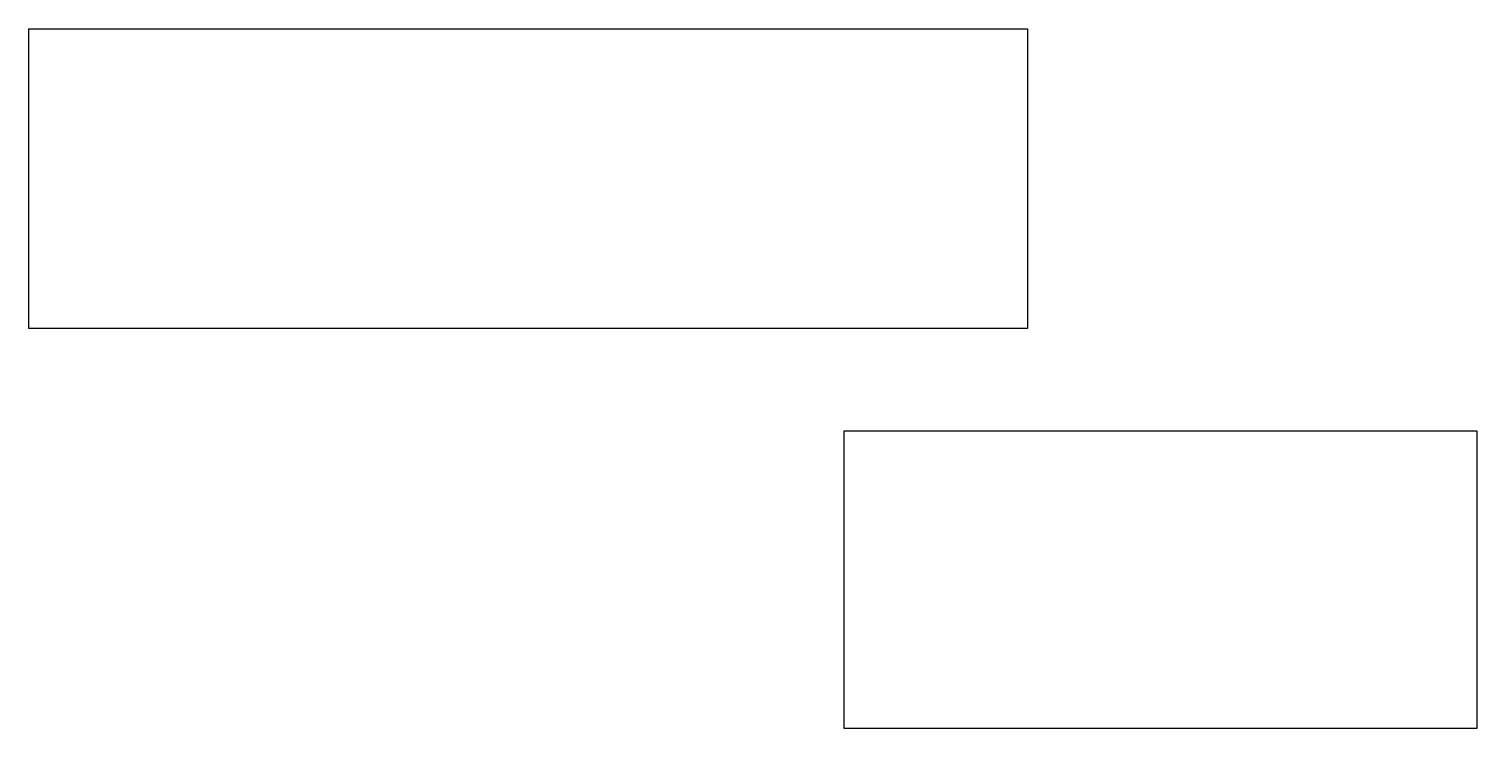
# Model space of a CAD drawing. Header units: millimetres. Extents: x -105 to 40, y -110 to -40.
import ezdxf

# ---------------------------------------------------------------- set-up
doc = ezdxf.new("R2010")
doc.units = ezdxf.units.MM
doc.layers.get('0').update_dxf_attribs({"linetype": 'CONTINUOUS'})

msp = doc.modelspace()

# ---------------------------------------------------------------- linework, layer by layer
for points in [[(-105, -40), (-5, -40), (-5, -70), (-105, -70)], [(-23.39, -110), (40, -110), (40, -80.29), (-23.39, -80.29)]]:
    msp.add_lwpolyline(points, close=True)

doc.saveas('drawing.dxf')
